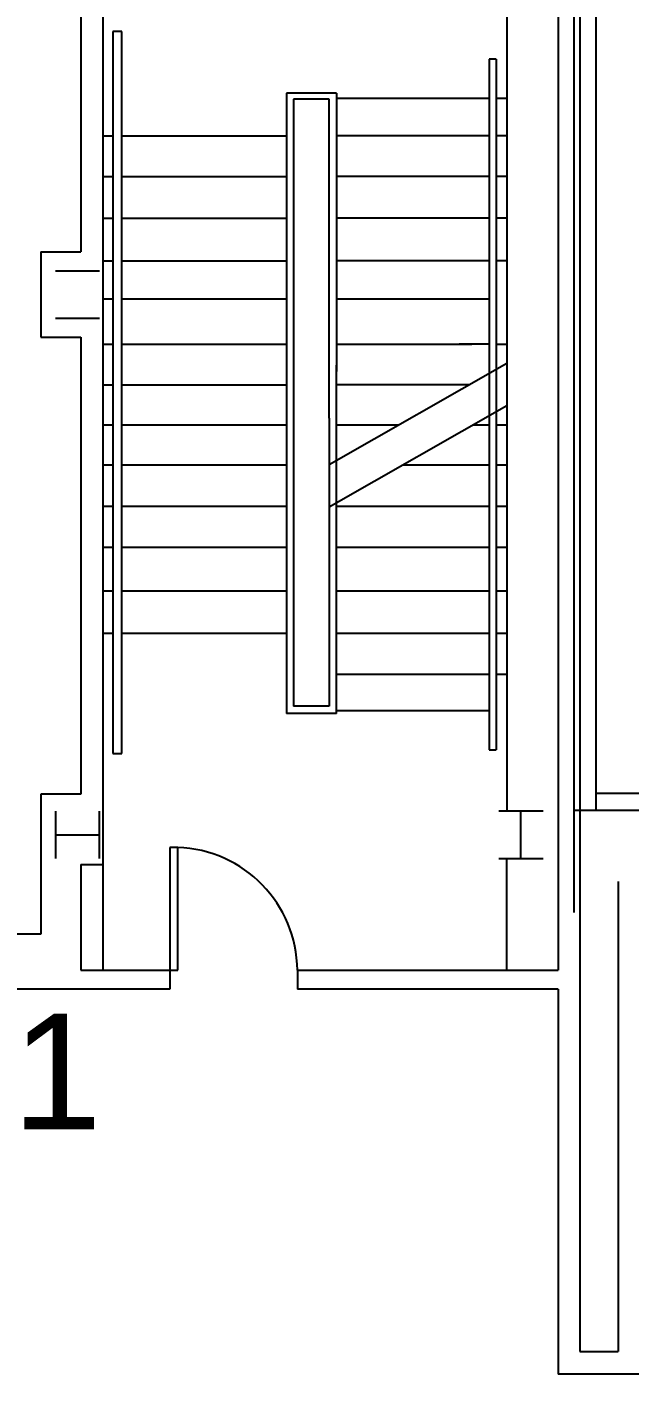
# Model space of a CAD drawing. Header units: inches. Extents: x -993 to 4309, y -3 to 2487.
# Drawn here: x 2585.4 to 2749.4, y 1935.4 to 2302 of the extents above; entities that cross this region are included whole.
import ezdxf

# ---------------------------------------------------------------- set-up
doc = ezdxf.new("R2010")
doc.units = ezdxf.units.IN
doc.header["$LTSCALE"] = 96
doc.header["$MEASUREMENT"] = 0
for name, color, linetype in [('A-DOOR', 4, 'CONTINUOUS'), ('A-FLOR-HRAL', 4, 'CONTINUOUS'), ('A-FLOR-STRS', 4, 'CONTINUOUS'), ('A-PFLR-TEXT', 3, 'CONTINUOUS'), ('A-WALL', 5, 'CONTINUOUS'), ('S-COLS', 6, 'CONTINUOUS')]:
    doc.layers.add(name, color=color, linetype=linetype)
doc.styles.get("Standard").update_dxf_attribs({"font": 'arial.ttf'})

msp = doc.modelspace()

# ---------------------------------------------------------------- linework, layer by layer
at = {"layer": 'A-DOOR'}
for p, q in [((2626.48, 2078.71), (2624.3, 2078.71)), ((2624.3, 2078.71), (2624.3, 2045.27)), ((2626.48, 2045.27), (2626.48, 2078.71))]:
    msp.add_line(p, q, dxfattribs=at)
msp.add_arc((2625.32, 2044.97), 33.75, 0.5121, 88.0468, dxfattribs=at)
at = {"layer": 'A-FLOR-HRAL'}
for p, q in [((2611.27, 2300.74), (2608.81, 2300.74)), ((2608.81, 2300.74), (2608.81, 2104.25)), ((2611.27, 2104.25), (2611.27, 2300.74)), ((2711.29, 2293.18), (2711.29, 2231.91)), ((2713.18, 2293.18), (2711.29, 2293.18)), ((2713.18, 2293.18), (2713.18, 2232.98)), ((2669.71, 2283.97), (2656.08, 2283.97)), ((2656.08, 2283.97), (2656.08, 2115.18)), ((2669.71, 2283.97), (2669.71, 2208.18)), ((2658, 2282.31), (2658, 2117.16)), ((2667.75, 2282.31), (2658, 2282.31)), ((2667.75, 2195.49), (2667.75, 2282.31)), ((2711.29, 2233.72), (2711.29, 2105.27)), ((2713.18, 2233.95), (2713.18, 2105.27)), ((2669.71, 2115.18), (2669.71, 2209.96)), ((2667.75, 2195.49), (2667.75, 2117.16)), ((2667.75, 2117.16), (2658, 2117.16)), ((2669.71, 2115.18), (2656.08, 2115.18)), ((2608.81, 2104.25), (2611.27, 2104.25)), ((2711.29, 2105.27), (2713.18, 2105.27))]:
    msp.add_line(p, q, dxfattribs=at)
at = {"layer": 'A-FLOR-STRS'}
for p, q in [((2711.29, 2282.55), (2669.71, 2282.55)), ((2716.11, 2282.55), (2713.18, 2282.55)), ((2606.05, 2272.39), (2608.81, 2272.39)), ((2606.05, 2272.39), (2608.81, 2272.39)), ((2611.27, 2272.39), (2656.08, 2272.39)), ((2711.29, 2272.39), (2669.71, 2272.39)), ((2716.11, 2272.39), (2713.18, 2272.39)), ((2606.05, 2261.29), (2608.81, 2261.29)), ((2606.05, 2261.29), (2608.81, 2261.29)), ((2611.27, 2261.29), (2656.08, 2261.29)), ((2711.29, 2261.29), (2669.71, 2261.29)), ((2716.11, 2261.29), (2713.18, 2261.29)), ((2606.05, 2249.95), (2608.81, 2249.95)), ((2606.05, 2249.95), (2608.81, 2249.95)), ((2611.27, 2249.95), (2656.08, 2249.95)), ((2711.29, 2249.95), (2669.71, 2249.95)), ((2716.11, 2249.95), (2713.18, 2249.95)), ((2606.05, 2238.37), (2608.81, 2238.37)), ((2606.05, 2238.37), (2608.81, 2238.37)), ((2611.27, 2238.37), (2656.08, 2238.37)), ((2711.29, 2238.37), (2669.71, 2238.37)), ((2716.11, 2238.37), (2713.18, 2238.37)), ((2606.05, 2227.98), (2608.81, 2227.98)), ((2606.05, 2227.98), (2608.81, 2227.98)), ((2611.27, 2227.98), (2656.08, 2227.98)), ((2669.71, 2227.98), (2711, 2227.98)), ((2606.05, 2215.67), (2608.81, 2215.67)), ((2606.05, 2215.67), (2608.81, 2215.67)), ((2611.27, 2215.67), (2656.08, 2215.67)), ((2669.71, 2215.67), (2706.54, 2215.67)), ((2711.29, 2215.67), (2703.13, 2215.67)), ((2713.18, 2215.67), (2716.11, 2215.67)), ((2716.11, 2210.43), (2667.75, 2182.84)), ((2606.05, 2204.55), (2608.81, 2204.55)), ((2606.05, 2204.55), (2608.81, 2204.55)), ((2611.27, 2204.55), (2656.08, 2204.55)), ((2705.8, 2204.55), (2669.71, 2204.55)), ((2716.1, 2198.85), (2667.75, 2171.27)), ((2606.05, 2193.66), (2608.81, 2193.66)), ((2606.05, 2193.66), (2608.81, 2193.66)), ((2611.27, 2193.66), (2656.08, 2193.66)), ((2669.71, 2193.66), (2686.7, 2193.66)), ((2706.99, 2193.66), (2711.29, 2193.66)), ((2713.18, 2193.66), (2716.11, 2193.66)), ((2606.05, 2182.78), (2608.81, 2182.78)), ((2606.05, 2182.78), (2608.81, 2182.78)), ((2611.27, 2182.78), (2656.08, 2182.78)), ((2687.93, 2182.78), (2711.29, 2182.78)), ((2713.18, 2182.78), (2716.11, 2182.78)), ((2606.05, 2171.58), (2608.81, 2171.58)), ((2611.27, 2171.58), (2656.08, 2171.58)), ((2669.71, 2171.58), (2711.29, 2171.58)), ((2713.18, 2171.58), (2716.11, 2171.58)), ((2606.05, 2160.4), (2608.81, 2160.4)), ((2611.27, 2160.4), (2656.08, 2160.4)), ((2669.71, 2160.4), (2711.29, 2160.4)), ((2713.18, 2160.4), (2716.11, 2160.4)), ((2606.05, 2148.54), (2608.81, 2148.54)), ((2611.27, 2148.54), (2656.08, 2148.54)), ((2669.71, 2148.54), (2711.29, 2148.54)), ((2713.18, 2148.54), (2716.11, 2148.54)), ((2606.05, 2137.02), (2608.81, 2137.02)), ((2606.05, 2137.02), (2608.81, 2137.02)), ((2611.27, 2137.02), (2656.08, 2137.02)), ((2669.71, 2137.02), (2711.29, 2137.02)), ((2713.18, 2137.02), (2716.11, 2137.02)), ((2711.29, 2125.8), (2669.71, 2125.8)), ((2716.13, 2125.8), (2713.18, 2125.8)), ((2711.29, 2115.9), (2669.71, 2115.9))]:
    msp.add_line(p, q, dxfattribs=at)
at = {"layer": 'A-WALL'}
for p, q in [((2740.35, 2372.67), (2740.35, 2088.87)), ((2735.97, 2371.34), (2735.97, 1941.55)), ((2730.11, 2365.54), (2730.11, 2045.27)), ((2734.35, 2368.16), (2734.35, 2060.96)), ((2600.05, 2342.89), (2600.05, 2240.75)), ((2606.05, 2342.89), (2606.05, 2045.27)), ((2716.11, 2342.89), (2716.11, 2088.55)), ((2589.21, 2240.75), (2600.05, 2240.75)), ((2589.21, 2240.75), (2589.21, 2217.52)), ((2589.21, 2217.52), (2600.05, 2217.52)), ((2600.05, 2217.52), (2600.05, 2093.75)), ((2600.05, 2093.75), (2600.05, 2093.18)), ((3348.13, 2093.39), (2740.35, 2093.39)), ((2589.21, 2093.18), (2589.21, 2055.13)), ((2600.05, 2093.18), (2589.21, 2093.18)), ((2734.35, 2088.87), (2810.85, 2088.87)), ((2716.11, 2045.27), (2716.11, 2075.72)), ((2600.05, 2074.1), (2606.05, 2074.1)), ((2600.05, 2074.1), (2600.05, 2045.27)), ((2746.47, 2069.47), (2746.47, 1941.55)), ((2589.21, 2055.13), (2540.33, 2055.13)), ((2600.05, 2045.27), (2626.48, 2045.27)), ((2624.3, 2045.27), (2624.3, 2040.13)), ((2659.07, 2045.27), (2730.11, 2045.27)), ((2659.07, 2045.27), (2659.07, 2040.13)), ((2624.3, 2040.13), (2535.31, 2040.13)), ((2730.11, 2040.13), (2659.07, 2040.13)), ((2730.11, 2040.13), (2730.11, 1935.39)), ((2735.97, 1941.55), (2746.47, 1941.55)), ((2765.13, 1935.39), (2730.11, 1935.39))]:
    msp.add_line(p, q, dxfattribs=at)
at = {"layer": 'S-COLS'}
for p, q in [((2605.21, 2235.55), (2593.21, 2235.55)), ((2593.21, 2222.72), (2605.21, 2222.72)), ((2593.21, 2088.55), (2593.21, 2075.72)), ((2605.21, 2075.72), (2605.21, 2088.55)), ((2725.97, 2088.55), (2713.98, 2088.55)), ((2719.97, 2075.72), (2719.97, 2088.55)), ((2593.21, 2082.14), (2605.21, 2082.14)), ((2713.98, 2075.72), (2725.97, 2075.72))]:
    msp.add_line(p, q, dxfattribs=at)

# ---------------------------------------------------------------- texts
at = {"layer": 'A-PFLR-TEXT'}
msp.add_text('J21', height=31.5, dxfattribs=at).set_placement((2534.89, 2001.95))

doc.saveas('drawing.dxf')
